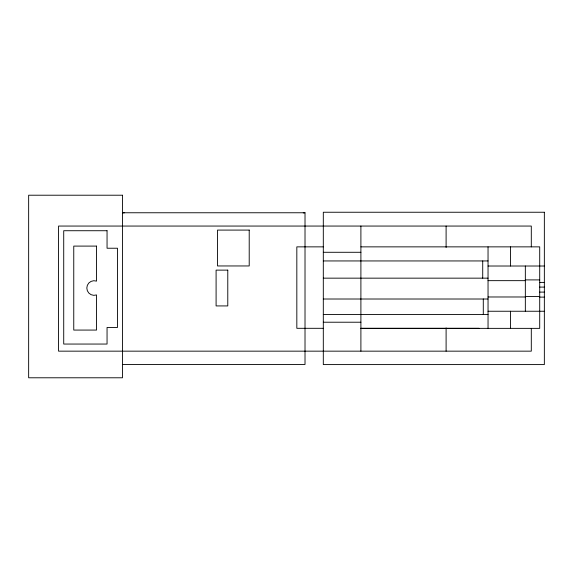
<?xml version="1.0" encoding="UTF-8"?>
<svg xmlns="http://www.w3.org/2000/svg" width="573" height="573" viewBox="0 0 573 573"><rect width="100%" height="100%" fill="white"/><g stroke="black" fill="none" stroke-linecap="round" stroke-linejoin="round"><path stroke-width="0.86" d="M303.246 212.891L305.015 212.762L305.015 364.471L122.486 364.471M305.015 212.762L122.486 212.762L124.262 212.891M323.308 246.863L296.828 246.863L296.828 328.308L323.308 328.308M360.897 246.863L539.709 246.863L539.709 328.365L360.897 328.365M323.308 252.285L360.897 252.285M323.308 260.944L488.046 260.944M488.038 266.015L544.35 266.015M323.308 278.156L488.046 278.156M525.341 279.903L539.709 279.903M488.046 280.655L525.341 280.655M539.709 282.403L544.35 282.403M539.709 287.094L544.35 287.094M539.709 292.101L544.35 292.101M525.341 296.556L539.709 296.556M488.046 296.979L525.341 296.979M539.709 297.115L544.35 297.115M323.308 299.013L488.046 299.013M488.038 311.246L544.35 311.246M323.308 314.47L488.046 314.47M323.308 322.219L360.897 322.219M360.897 328.308L478.956 328.308M531.3 246.863L531.3 226.056L58.568 226.056L58.568 351.156L531.3 351.156L531.3 328.365M525.341 266.015L525.341 311.246M510.493 246.863L510.493 266.015M510.493 311.246L510.493 328.365M488.038 246.863L488.046 328.365M483.29 298.956L483.29 314.47M482.717 260.944L482.717 278.156M446.102 226.056L446.102 247.5M446.102 327.928L446.102 351.156M360.897 226.056L360.897 351.156M122.486 195.214L28.65 195.214L28.65 377.786L122.486 377.786L122.486 195.214M544.35 212.246L323.308 212.246L323.308 364.586L544.35 364.586L544.35 212.246M249.212 230.088L217.511 230.088L217.511 265.958L249.212 265.958L249.212 230.088M107.051 230.726L63.718 230.726L63.718 344.051L107.051 344.051L107.051 327.462L117.486 327.462L117.486 248.231L107.051 248.231L107.051 230.726M96.529 246.096L73.759 246.096L73.759 330.069L96.529 330.069L96.529 294.945A7.32 7.32 0 0 1 86.817 288.026A7.32 7.32 0 0 1 96.529 281.114L96.529 246.096M227.782 270.127L216.093 270.127L216.093 305.925L227.782 305.925L227.782 270.127"/></g></svg>
